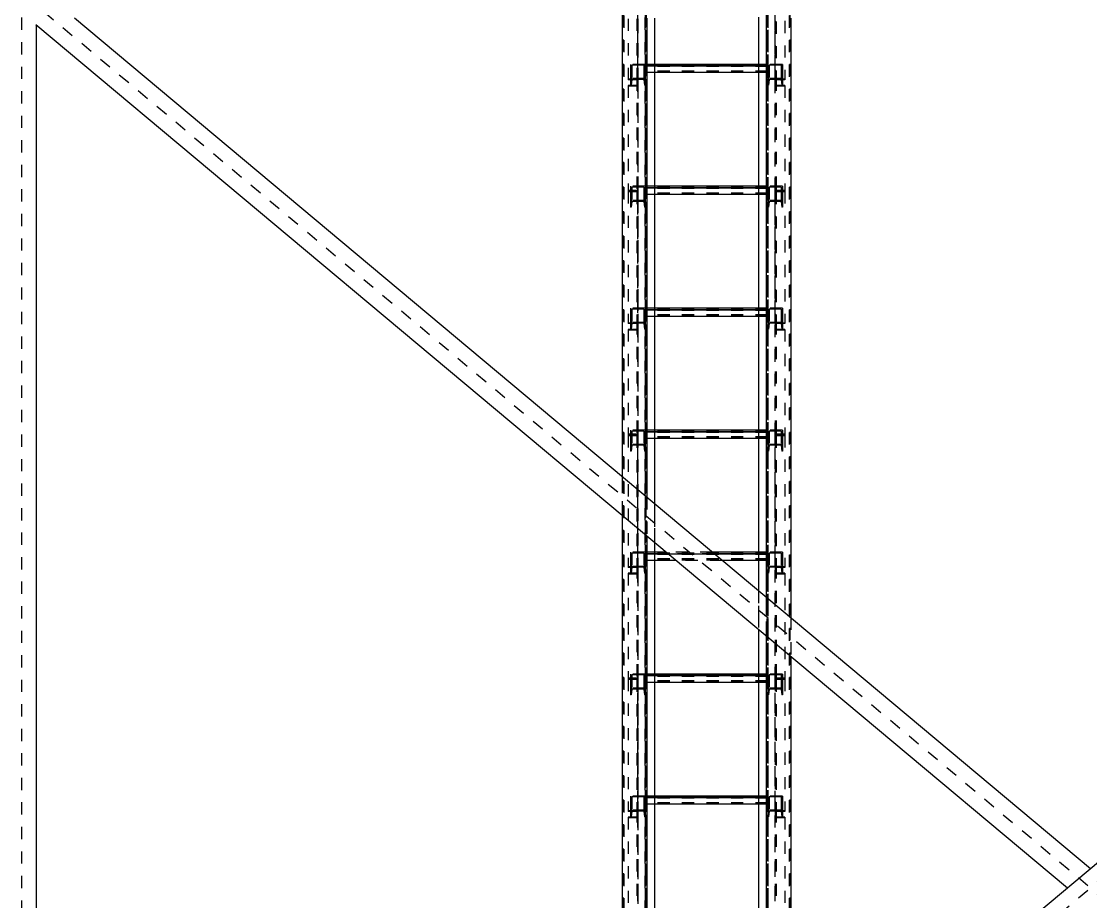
# Model space of a CAD drawing. Header units: millimetres. Extents: x 149919 to 150445, y 136651 to 136866.
# Drawn here: x 150242.78 to 150251.5, y 136717.47 to 136724.64 of the extents above; entities that cross this region are included whole.
import ezdxf

# ---------------------------------------------------------------- set-up
doc = ezdxf.new("R2010")
doc.units = ezdxf.units.MM
doc.header["$LTSCALE"] = 0.25
for name, pattern in [('CENTER', [50.8, 31.75, -6.35, 6.35, -6.35]), ('XKITLINE00', [0]), ('XKITLINE02', [4, 2, -2]), ('XKITLINE03', [6, 3, -1, 1, -1])]:
    doc.linetypes.add(name, pattern=pattern)

# ---------------------------------------------------------------- blocks, each defined once
blk = doc.blocks.new('çatıı')
at = {"color": 116, "linetype": 'XKITLINE02', "true_color": 0x136734}
for p, q in [((10586.3, 7532.54), (10586.3, 5921.85)), ((10587.15, 7532.54), (10587.15, 5888.14)), ((10605, 7540.27), (10605, 5898.21)), ((10605.45, 7532.54), (10605.45, 5888.14)), ((10605.85, 7540.13), (10605.85, 5898.35)), ((10703.7, 7532.54), (10703.69, 5960.34)), ((10704.15, 7540.13), (10704.15, 5898.35)), ((10704.55, 7532.54), (10704.54, 5888.14)), ((10705, 7540.27), (10705, 5898.21)), ((10722.85, 7532.54), (10722.84, 5888.14)), ((10587.68, 7532), (10587.68, 5887.3)), ((10604.92, 7532), (10604.92, 5887.3)), ((10705.08, 7532), (10705.07, 5887.3)), ((10722.31, 7532), (10722.31, 5887.3)), ((10612.5, 7484.98), (10612.5, 5900.19)), ((10710.99, 7487.66), (10710.99, 7374.92)), ((10711.79, 7487.14), (10711.79, 7374.92)), ((10718.99, 7487.66), (10718.99, 7379.61)), ((10591.01, 7469.39), (10591.01, 7379.61)), ((10598.21, 7469.39), (10598.21, 7374.92)), ((10599.01, 7469.39), (10599.01, 7374.92)), ((10697.5, 7470.57), (10697.5, 5900.19)), ((10593.02, 7392.17), (10593.02, 7386.7)), ((10605.02, 7392.17), (10593.02, 7392.17)), ((10593.02, 7392.17), (10593.02, 7380.13)), ((10593.7, 7386.7), (10593.02, 7386.7)), ((10593.02, 7386.7), (10593.02, 7375.14)), ((10594.08, 7391.47), (10593.7, 7386.7)), ((10593.7, 7386.7), (10593.7, 7375.14)), ((10603.95, 7391.47), (10594.08, 7391.47)), ((10594.08, 7391.47), (10594.08, 7379.92)), ((10603.95, 7391.47), (10604.34, 7386.7)), ((10603.95, 7391.47), (10603.95, 7379.92)), ((10605.02, 7386.7), (10604.34, 7386.7)), ((10604.34, 7386.7), (10604.34, 7375.14)), ((10605.02, 7392.17), (10605.02, 7386.7)), ((10605.02, 7392.17), (10605.02, 7380.61)), ((10605.02, 7392.17), (10605.02, 7385.46)), ((10612.5, 7392.17), (10605.02, 7392.17)), ((10705, 7391.36), (10605.02, 7391.36)), ((10612.5, 7390.93), (10605.02, 7390.93)), ((10705, 7390.35), (10605.02, 7390.35)), ((10605.02, 7386.7), (10605.02, 7375.14)), ((10705, 7386.7), (10605.02, 7386.7)), ((10705, 7386.63), (10605.02, 7386.63)), ((10705, 7385.53), (10605.02, 7385.53)), ((10612.5, 7385.46), (10605.02, 7385.46)), ((10705, 7392.17), (10697.5, 7392.17)), ((10705, 7390.93), (10697.5, 7390.93)), ((10705, 7385.46), (10697.5, 7385.46)), ((10705, 7392.17), (10705, 7385.46)), ((10705, 7392.17), (10705, 7380.61)), ((10705, 7392.17), (10705, 7386.7)), ((10717, 7392.17), (10705, 7392.17)), ((10705, 7386.7), (10705, 7375.14)), ((10705.68, 7386.7), (10705, 7386.7)), ((10706.06, 7391.47), (10705.68, 7386.7)), ((10705.68, 7386.7), (10705.68, 7375.14)), ((10706.06, 7391.47), (10706.06, 7379.91)), ((10715.93, 7391.47), (10706.06, 7391.47)), ((10715.93, 7391.47), (10715.93, 7379.91)), ((10715.93, 7391.47), (10716.32, 7386.7)), ((10716.32, 7386.7), (10716.32, 7375.14)), ((10717, 7386.7), (10716.32, 7386.7)), ((10717, 7392.17), (10717, 7380.61)), ((10717, 7392.17), (10717, 7386.7)), ((10717, 7386.7), (10717, 7375.14)), ((10599.01, 7380.13), (10591.01, 7380.13)), ((10598.21, 7379.61), (10591.01, 7379.61)), ((10605.02, 7380.61), (10593.02, 7380.61)), ((10593.02, 7380.13), (10593.02, 7375.14)), ((10594.08, 7379.92), (10593.7, 7375.14)), ((10603.95, 7379.92), (10594.08, 7379.92)), ((10599.01, 7380.71), (10598.21, 7380.71)), ((10598.21, 7380.71), (10598.21, 7374.98)), ((10598.21, 7380.71), (10598.21, 7289.37)), ((10599.01, 7380.71), (10599.01, 7374.35)), ((10599.01, 7380.71), (10599.01, 7288.73)), ((10603.95, 7379.92), (10604.34, 7375.14)), ((10605.02, 7380.61), (10605.02, 7375.14)), ((10705, 7380.61), (10705, 7375.14)), ((10717, 7380.61), (10705, 7380.61)), ((10706.06, 7379.91), (10705.68, 7375.14)), ((10715.93, 7379.91), (10706.06, 7379.91)), ((10710.99, 7380.71), (10710.99, 7288.73)), ((10711.79, 7380.71), (10710.99, 7380.71)), ((10710.99, 7380.13), (10710.99, 7374.92)), ((10718.99, 7380.13), (10710.99, 7380.13)), ((10711.79, 7380.71), (10711.79, 7289.37)), ((10711.79, 7379.61), (10711.79, 7374.92)), ((10718.99, 7379.61), (10711.79, 7379.61)), ((10715.93, 7379.91), (10716.32, 7375.14)), ((10717, 7380.61), (10717, 7375.14)), ((10718.99, 7380.13), (10718.99, 7379.61)), ((10598.21, 7374.98), (10591.01, 7374.98)), ((10591.01, 7374.98), (10591.01, 7374.35)), ((10591.01, 7374.98), (10591.01, 7288.73)), ((10599.01, 7374.35), (10591.01, 7374.35)), ((10593.7, 7375.14), (10593.02, 7375.14)), ((10599.01, 7374.92), (10598.21, 7374.92)), ((10605.02, 7375.14), (10604.34, 7375.14)), ((10705.68, 7375.14), (10705, 7375.14)), ((10711.79, 7374.92), (10710.99, 7374.92)), ((10718.99, 7374.35), (10710.99, 7374.35)), ((10718.99, 7374.98), (10711.79, 7374.98)), ((10717, 7375.14), (10716.32, 7375.14)), ((10718.99, 7374.98), (10718.99, 7288.73)), ((10598.21, 7289.37), (10591.01, 7289.37)), ((10591.01, 7288.73), (10591.01, 7288.21)), ((10599.01, 7288.73), (10591.01, 7288.73)), ((10591.01, 7288.73), (10591.01, 7180.68)), ((10599.01, 7288.73), (10591.01, 7288.73)), ((10593.02, 7292.7), (10593.02, 7287.23)), ((10605.02, 7292.7), (10593.02, 7292.7)), ((10593.02, 7292.7), (10593.02, 7281.15)), ((10594.08, 7292.01), (10593.7, 7287.23)), ((10603.95, 7292.01), (10594.08, 7292.01)), ((10594.08, 7292.01), (10594.08, 7280.45)), ((10599.01, 7295.09), (10598.21, 7295.09)), ((10599.01, 7288.73), (10599.01, 7175.99)), ((10603.95, 7292.01), (10604.34, 7287.23)), ((10603.95, 7292.01), (10603.95, 7280.45)), ((10605.02, 7292.7), (10605.02, 7287.23)), ((10605.02, 7292.7), (10605.02, 7281.15)), ((10605.02, 7292.7), (10605.02, 7286)), ((10612.5, 7292.7), (10605.02, 7292.7)), ((10705, 7291.9), (10605.02, 7291.9)), ((10612.5, 7291.47), (10605.02, 7291.47)), ((10705, 7290.88), (10605.02, 7290.88)), ((10705, 7292.7), (10697.5, 7292.7)), ((10705, 7291.47), (10697.5, 7291.47)), ((10705, 7292.7), (10705, 7286)), ((10705, 7292.7), (10705, 7281.15)), ((10705, 7292.7), (10705, 7287.23)), ((10717, 7292.7), (10705, 7292.7)), ((10706.06, 7292.01), (10705.68, 7287.23)), ((10706.06, 7292.01), (10706.06, 7280.45)), ((10715.93, 7292.01), (10706.06, 7292.01)), ((10710.99, 7295.09), (10710.99, 7288.73)), ((10711.79, 7295.09), (10710.99, 7295.09)), ((10710.99, 7288.73), (10710.99, 7175.99)), ((10718.99, 7288.73), (10710.99, 7288.73)), ((10718.99, 7288.73), (10710.99, 7288.73)), ((10711.79, 7295.09), (10711.79, 7289.37)), ((10718.99, 7289.37), (10711.79, 7289.37)), ((10715.93, 7292.01), (10715.93, 7280.45)), ((10715.93, 7292.01), (10716.32, 7287.23)), ((10717, 7292.7), (10717, 7281.15)), ((10717, 7292.7), (10717, 7287.23)), ((10718.99, 7289.37), (10718.99, 7288.73)), ((10718.99, 7288.73), (10718.99, 7180.68)), ((10598.21, 7288.21), (10591.01, 7288.21)), ((10593.7, 7287.23), (10593.02, 7287.23)), ((10593.02, 7287.23), (10593.02, 7275.67)), ((10593.02, 7281.15), (10593.02, 7275.67)), ((10605.02, 7281.15), (10593.02, 7281.15)), ((10593.7, 7287.23), (10593.7, 7275.67)), ((10594.08, 7280.45), (10593.7, 7275.67)), ((10603.95, 7280.45), (10594.08, 7280.45)), ((10598.21, 7288.21), (10598.21, 7280.45)), ((10598.21, 7288.21), (10598.21, 7175.99)), ((10599.01, 7283.53), (10598.21, 7283.53)), ((10599.01, 7281.15), (10599.01, 7181.2)), ((10603.95, 7280.45), (10604.34, 7275.67)), ((10605.02, 7287.23), (10604.34, 7287.23)), ((10604.34, 7287.23), (10604.34, 7275.67)), ((10605.02, 7287.23), (10605.02, 7275.67)), ((10705, 7287.23), (10605.02, 7287.23)), ((10705, 7287.16), (10605.02, 7287.16)), ((10705, 7286.07), (10605.02, 7286.07)), ((10612.5, 7286), (10605.02, 7286)), ((10605.02, 7281.15), (10605.02, 7275.67)), ((10705, 7286), (10697.5, 7286)), ((10705, 7287.23), (10705, 7275.67)), ((10705.68, 7287.23), (10705, 7287.23)), ((10705, 7281.15), (10705, 7275.67)), ((10717, 7281.15), (10705, 7281.15)), ((10705.68, 7287.23), (10705.68, 7275.67)), ((10706.06, 7280.45), (10705.68, 7275.67)), ((10715.93, 7280.45), (10706.06, 7280.45)), ((10711.79, 7283.52), (10710.99, 7283.52)), ((10711.79, 7288.21), (10711.79, 7175.99)), ((10718.99, 7288.21), (10711.79, 7288.21)), ((10715.93, 7280.45), (10716.32, 7275.67)), ((10716.32, 7287.23), (10716.32, 7275.67)), ((10717, 7287.23), (10716.32, 7287.23)), ((10717, 7287.23), (10717, 7275.67)), ((10717, 7281.15), (10717, 7275.67)), ((10593.7, 7275.67), (10593.02, 7275.67)), ((10605.02, 7275.67), (10604.34, 7275.67)), ((10705.68, 7275.67), (10705, 7275.67)), ((10717, 7275.67), (10716.32, 7275.67)), ((10593.02, 7193.24), (10593.02, 7187.77)), ((10605.02, 7193.24), (10593.02, 7193.24)), ((10593.02, 7193.24), (10593.02, 7181.2)), ((10594.08, 7192.54), (10593.7, 7187.77)), ((10603.95, 7192.54), (10594.08, 7192.54)), ((10594.08, 7192.54), (10594.08, 7180.98)), ((10603.95, 7192.54), (10604.34, 7187.77)), ((10603.95, 7192.54), (10603.95, 7180.98)), ((10605.02, 7193.24), (10605.02, 7187.77)), ((10605.02, 7193.24), (10605.02, 7181.68)), ((10605.02, 7193.24), (10605.02, 7186.53)), ((10612.5, 7193.24), (10605.02, 7193.24)), ((10705, 7192.43), (10605.02, 7192.43)), ((10705, 7193.24), (10697.5, 7193.24)), ((10705, 7193.24), (10705, 7186.53)), ((10705, 7193.24), (10705, 7181.68)), ((10705, 7193.24), (10705, 7187.77)), ((10717, 7193.24), (10705, 7193.24)), ((10706.06, 7192.54), (10705.68, 7187.77)), ((10706.06, 7192.54), (10706.06, 7180.98)), ((10715.93, 7192.54), (10706.06, 7192.54)), ((10715.93, 7192.54), (10715.93, 7180.98)), ((10715.93, 7192.54), (10716.32, 7187.77)), ((10717, 7193.24), (10717, 7181.68)), ((10717, 7193.24), (10717, 7187.77)), ((10593.7, 7187.77), (10593.02, 7187.77)), ((10593.02, 7187.77), (10593.02, 7176.21)), ((10593.7, 7187.77), (10593.7, 7176.21)), ((10605.02, 7187.77), (10604.34, 7187.77)), ((10604.34, 7187.77), (10604.34, 7176.21)), ((10612.5, 7192), (10605.02, 7192)), ((10705, 7191.41), (10605.02, 7191.41)), ((10605.02, 7187.77), (10605.02, 7176.21)), ((10705, 7187.77), (10605.02, 7187.77)), ((10705, 7187.7), (10605.02, 7187.7)), ((10705, 7186.6), (10605.02, 7186.6)), ((10612.5, 7186.53), (10605.02, 7186.53)), ((10705, 7192), (10697.5, 7192)), ((10705, 7186.53), (10697.5, 7186.53)), ((10705, 7187.77), (10705, 7176.21)), ((10705.68, 7187.77), (10705, 7187.77)), ((10705.68, 7187.77), (10705.68, 7176.21)), ((10716.32, 7187.77), (10716.32, 7176.21)), ((10717, 7187.77), (10716.32, 7187.77)), ((10717, 7187.77), (10717, 7176.21)), ((10599.01, 7181.2), (10591.01, 7181.2)), ((10598.21, 7180.68), (10591.01, 7180.68)), ((10598.21, 7176.05), (10591.01, 7176.05)), ((10591.01, 7176.05), (10591.01, 7175.41)), ((10591.01, 7176.05), (10591.01, 7089.8)), ((10599.01, 7175.41), (10591.01, 7175.41)), ((10605.02, 7181.68), (10593.02, 7181.68)), ((10593.02, 7181.2), (10593.02, 7176.21)), ((10593.7, 7176.21), (10593.02, 7176.21)), ((10594.08, 7180.98), (10593.7, 7176.21)), ((10603.95, 7180.98), (10594.08, 7180.98)), ((10599.01, 7181.77), (10598.21, 7181.77)), ((10598.21, 7181.77), (10598.21, 7176.05)), ((10598.21, 7181.77), (10598.21, 7090.43)), ((10599.01, 7175.99), (10598.21, 7175.99)), ((10599.01, 7181.77), (10599.01, 7175.41)), ((10599.01, 7181.77), (10599.01, 7089.8)), ((10603.95, 7180.98), (10604.34, 7176.21)), ((10605.02, 7176.21), (10604.34, 7176.21)), ((10605.02, 7181.68), (10605.02, 7176.21)), ((10705, 7181.68), (10705, 7176.21)), ((10717, 7181.68), (10705, 7181.68)), ((10705.68, 7176.21), (10705, 7176.21)), ((10706.06, 7180.98), (10705.68, 7176.21)), ((10715.93, 7180.98), (10706.06, 7180.98)), ((10710.99, 7181.77), (10710.99, 7089.8)), ((10711.79, 7181.77), (10710.99, 7181.77)), ((10710.99, 7181.2), (10710.99, 7175.99)), ((10718.99, 7181.2), (10710.99, 7181.2)), ((10711.79, 7175.99), (10710.99, 7175.99)), ((10718.99, 7175.41), (10710.99, 7175.41)), ((10711.79, 7181.77), (10711.79, 7090.43)), ((10711.79, 7180.68), (10711.79, 7175.99)), ((10718.99, 7180.68), (10711.79, 7180.68)), ((10718.99, 7176.05), (10711.79, 7176.05)), ((10715.93, 7180.98), (10716.32, 7176.21)), ((10717, 7176.21), (10716.32, 7176.21)), ((10717, 7181.68), (10717, 7176.21)), ((10718.99, 7181.2), (10718.99, 7180.68)), ((10718.99, 7176.05), (10718.99, 7089.8)), ((10598.21, 7090.43), (10591.01, 7090.43)), ((10599.01, 7089.8), (10591.01, 7089.8)), ((10591.01, 7089.8), (10591.01, 7089.28)), ((10599.01, 7089.8), (10591.01, 7089.8)), ((10591.01, 7089.8), (10591.01, 6981.74)), ((10598.21, 7089.28), (10591.01, 7089.28)), ((10593.02, 7093.77), (10593.02, 7088.3)), ((10605.02, 7093.77), (10593.02, 7093.77)), ((10593.02, 7093.77), (10593.02, 7082.21)), ((10593.7, 7088.3), (10593.02, 7088.3)), ((10593.02, 7088.3), (10593.02, 7076.74)), ((10594.08, 7093.08), (10593.7, 7088.3)), ((10593.7, 7088.3), (10593.7, 7076.74)), ((10603.95, 7093.08), (10594.08, 7093.08)), ((10594.08, 7093.08), (10594.08, 7081.52)), ((10599.01, 7096.16), (10598.21, 7096.16)), ((10598.21, 7089.28), (10598.21, 7084.59)), ((10598.21, 7089.28), (10598.21, 6977.06)), ((10599.01, 7089.8), (10599.01, 7084.59)), ((10599.01, 7089.8), (10599.01, 6977.06)), ((10603.95, 7093.08), (10604.34, 7088.3)), ((10603.95, 7093.08), (10603.95, 7081.52)), ((10605.02, 7088.3), (10604.34, 7088.3)), ((10604.34, 7088.3), (10604.34, 7076.74)), ((10605.02, 7093.77), (10605.02, 7088.3)), ((10605.02, 7093.77), (10605.02, 7082.21)), ((10605.02, 7093.77), (10605.02, 7087.06)), ((10612.5, 7093.77), (10605.02, 7093.77)), ((10705, 7092.97), (10605.02, 7092.97)), ((10612.5, 7092.53), (10605.02, 7092.53)), ((10705, 7091.95), (10605.02, 7091.95)), ((10605.02, 7088.3), (10605.02, 7076.74)), ((10705, 7088.3), (10605.02, 7088.3)), ((10705, 7088.23), (10605.02, 7088.23)), ((10705, 7093.77), (10697.5, 7093.77)), ((10705, 7092.53), (10697.5, 7092.53)), ((10705, 7093.77), (10705, 7087.06)), ((10705, 7093.77), (10705, 7082.21)), ((10705, 7093.77), (10705, 7088.3)), ((10717, 7093.77), (10705, 7093.77)), ((10705, 7088.3), (10705, 7076.74)), ((10705.68, 7088.3), (10705, 7088.3)), ((10706.06, 7093.08), (10705.68, 7088.3)), ((10705.68, 7088.3), (10705.68, 7076.74)), ((10706.06, 7093.08), (10706.06, 7081.52)), ((10715.93, 7093.08), (10706.06, 7093.08)), ((10710.99, 7096.16), (10710.99, 7089.8)), ((10711.79, 7096.16), (10710.99, 7096.16)), ((10718.99, 7089.8), (10710.99, 7089.8)), ((10710.99, 7089.8), (10710.99, 6977.06)), ((10718.99, 7089.8), (10710.99, 7089.8)), ((10711.79, 7096.16), (10711.79, 7090.43)), ((10718.99, 7090.43), (10711.79, 7090.43)), ((10711.79, 7089.28), (10711.79, 6977.06)), ((10718.99, 7089.28), (10711.79, 7089.28)), ((10715.93, 7093.08), (10715.93, 7081.52)), ((10715.93, 7093.08), (10716.32, 7088.3)), ((10716.32, 7088.3), (10716.32, 7076.74)), ((10717, 7088.3), (10716.32, 7088.3)), ((10717, 7093.77), (10717, 7082.21)), ((10717, 7093.77), (10717, 7088.3)), ((10717, 7088.3), (10717, 7076.74)), ((10718.99, 7090.43), (10718.99, 7089.8)), ((10718.99, 7089.8), (10718.99, 6981.74)), ((10593.02, 7082.21), (10593.02, 7076.74)), ((10605.02, 7082.21), (10593.02, 7082.21)), ((10594.08, 7081.52), (10593.7, 7076.74)), ((10603.95, 7081.52), (10594.08, 7081.52)), ((10599.01, 7084.59), (10598.21, 7084.59)), ((10603.95, 7081.52), (10604.34, 7076.74)), ((10705, 7087.13), (10605.02, 7087.13)), ((10612.5, 7087.06), (10605.02, 7087.06)), ((10605.02, 7082.21), (10605.02, 7076.74)), ((10705, 7087.06), (10697.5, 7087.06)), ((10705, 7082.21), (10705, 7076.74)), ((10717, 7082.21), (10705, 7082.21)), ((10706.06, 7081.52), (10705.68, 7076.74)), ((10715.93, 7081.52), (10706.06, 7081.52)), ((10711.79, 7084.59), (10710.99, 7084.59)), ((10715.93, 7081.52), (10716.32, 7076.74)), ((10717, 7082.21), (10717, 7076.74)), ((10593.7, 7076.74), (10593.02, 7076.74)), ((10605.02, 7076.74), (10604.34, 7076.74)), ((10705.68, 7076.74), (10705, 7076.74)), ((10717, 7076.74), (10716.32, 7076.74)), ((10586.3, 7055.93), (10586.3, 7024.16)), ((10606.3, 7039.19), (10606.3, 7007.41)), ((10612.5, 7034), (10612.5, 7002.22)), ((10593.02, 6994.31), (10593.02, 6988.84)), ((10605.02, 6994.31), (10593.02, 6994.31)), ((10593.02, 6994.31), (10593.02, 6982.26)), ((10594.08, 6993.61), (10593.7, 6988.84)), ((10603.95, 6993.61), (10594.08, 6993.61)), ((10594.08, 6993.61), (10594.08, 6982.05)), ((10603.95, 6993.61), (10604.34, 6988.84)), ((10603.95, 6993.61), (10603.95, 6982.05)), ((10605.02, 6994.31), (10605.02, 6988.84)), ((10605.02, 6994.31), (10605.02, 6982.75)), ((10605.02, 6994.31), (10605.02, 6987.6)), ((10612.5, 6994.31), (10605.02, 6994.31)), ((10705, 6993.5), (10605.02, 6993.5)), ((10612.5, 6993.07), (10605.02, 6993.07)), ((10705, 6992.48), (10605.02, 6992.48)), ((10659.9, 6994.31), (10621.95, 6994.31)), ((10661.38, 6993.07), (10623.43, 6993.07)), ((10705, 6994.31), (10697.5, 6994.31)), ((10705, 6993.07), (10697.5, 6993.07)), ((10705, 6994.31), (10705, 6982.75)), ((10705, 6994.31), (10705, 6988.84)), ((10717, 6994.31), (10705, 6994.31)), ((10705, 6994.31), (10705, 6987.6)), ((10706.06, 6993.61), (10705.68, 6988.84)), ((10706.06, 6993.61), (10706.06, 6982.05)), ((10715.93, 6993.61), (10706.06, 6993.61)), ((10715.93, 6993.61), (10715.93, 6982.05)), ((10715.93, 6993.61), (10716.32, 6988.84)), ((10717, 6994.31), (10717, 6982.75)), ((10717, 6994.31), (10717, 6988.84)), ((10593.7, 6988.84), (10593.02, 6988.84)), ((10593.02, 6988.84), (10593.02, 6977.28)), ((10593.7, 6988.84), (10593.7, 6977.28)), ((10605.02, 6988.84), (10604.34, 6988.84)), ((10604.34, 6988.84), (10604.34, 6977.28)), ((10605.02, 6988.84), (10605.02, 6977.28)), ((10705, 6988.84), (10605.02, 6988.84)), ((10705, 6988.77), (10605.02, 6988.77)), ((10705, 6987.67), (10605.02, 6987.67)), ((10612.5, 6987.6), (10605.02, 6987.6)), ((10667.91, 6987.6), (10629.96, 6987.6)), ((10705, 6987.6), (10697.5, 6987.6)), ((10705, 6988.84), (10705, 6977.28)), ((10705.68, 6988.84), (10705, 6988.84)), ((10705.68, 6988.84), (10705.68, 6977.28)), ((10716.32, 6988.84), (10716.32, 6977.28)), ((10717, 6988.84), (10716.32, 6988.84)), ((10717, 6988.84), (10717, 6977.28)), ((10599.01, 6982.26), (10591.01, 6982.26)), ((10598.21, 6981.74), (10591.01, 6981.74)), ((10598.21, 6977.12), (10591.01, 6977.12)), ((10591.01, 6977.12), (10591.01, 6976.48)), ((10591.01, 6977.12), (10591.01, 6890.87)), ((10599.01, 6976.48), (10591.01, 6976.48)), ((10605.02, 6982.75), (10593.02, 6982.75)), ((10593.02, 6982.26), (10593.02, 6977.28)), ((10593.7, 6977.28), (10593.02, 6977.28)), ((10594.08, 6982.05), (10593.7, 6977.28)), ((10603.95, 6982.05), (10594.08, 6982.05)), ((10599.01, 6982.84), (10598.21, 6982.84)), ((10598.21, 6982.84), (10598.21, 6977.12)), ((10598.21, 6982.84), (10598.21, 6891.5)), ((10599.01, 6977.06), (10598.21, 6977.06)), ((10599.01, 6982.84), (10599.01, 6976.48)), ((10599.01, 6982.84), (10599.01, 6890.87)), ((10603.95, 6982.05), (10604.34, 6977.28)), ((10605.02, 6977.28), (10604.34, 6977.28)), ((10605.02, 6982.75), (10605.02, 6977.28)), ((10705, 6982.75), (10705, 6977.28)), ((10717, 6982.75), (10705, 6982.75)), ((10705.68, 6977.28), (10705, 6977.28)), ((10706.06, 6982.05), (10705.68, 6977.28)), ((10715.93, 6982.05), (10706.06, 6982.05)), ((10710.99, 6982.84), (10710.99, 6890.87)), ((10711.79, 6982.84), (10710.99, 6982.84)), ((10710.99, 6982.26), (10710.99, 6977.06)), ((10718.99, 6982.26), (10710.99, 6982.26)), ((10711.79, 6977.06), (10710.99, 6977.06)), ((10718.99, 6976.48), (10710.99, 6976.48)), ((10711.79, 6982.84), (10711.79, 6891.5)), ((10711.79, 6981.74), (10711.79, 6977.06)), ((10718.99, 6981.74), (10711.79, 6981.74)), ((10718.99, 6977.12), (10711.79, 6977.12)), ((10715.93, 6982.05), (10716.32, 6977.28)), ((10717, 6977.28), (10716.32, 6977.28)), ((10717, 6982.75), (10717, 6977.28)), ((10718.99, 6982.26), (10718.99, 6981.74)), ((10718.99, 6977.12), (10718.99, 6890.87)), ((10697.5, 6962.83), (10697.5, 6931.05)), ((10703.69, 6957.64), (10703.69, 6925.86)), ((10723.69, 6940.89), (10723.69, 6909.11)), ((10599.01, 6897.23), (10598.21, 6897.23)), ((10710.99, 6897.23), (10710.99, 6890.87)), ((10711.79, 6897.23), (10710.99, 6897.23)), ((10711.79, 6897.23), (10711.79, 6891.5)), ((10598.21, 6891.5), (10591.01, 6891.5)), ((10599.01, 6890.87), (10591.01, 6890.87)), ((10591.01, 6890.87), (10591.01, 6890.35)), ((10599.01, 6890.87), (10591.01, 6890.87)), ((10591.01, 6890.87), (10591.01, 6782.81)), ((10598.21, 6890.35), (10591.01, 6890.35)), ((10593.02, 6894.84), (10593.02, 6889.37)), ((10605.02, 6894.84), (10593.02, 6894.84)), ((10593.02, 6894.84), (10593.02, 6883.28)), ((10593.7, 6889.37), (10593.02, 6889.37)), ((10593.02, 6889.37), (10593.02, 6877.81)), ((10594.08, 6894.14), (10593.7, 6889.37)), ((10593.7, 6889.37), (10593.7, 6877.81)), ((10603.95, 6894.14), (10594.08, 6894.14)), ((10594.08, 6894.14), (10594.08, 6882.58)), ((10598.21, 6890.35), (10598.21, 6882.58)), ((10598.21, 6890.35), (10598.21, 6778.13)), ((10599.01, 6890.87), (10599.01, 6778.13)), ((10603.95, 6894.14), (10604.34, 6889.37)), ((10603.95, 6894.14), (10603.95, 6882.58)), ((10605.02, 6889.37), (10604.34, 6889.37)), ((10604.34, 6889.37), (10604.34, 6877.81)), ((10605.02, 6894.84), (10605.02, 6889.37)), ((10605.02, 6894.84), (10605.02, 6883.28)), ((10605.02, 6894.84), (10605.02, 6888.13)), ((10612.5, 6894.84), (10605.02, 6894.84)), ((10705, 6894.03), (10605.02, 6894.03)), ((10612.5, 6893.6), (10605.02, 6893.6)), ((10705, 6893.02), (10605.02, 6893.02)), ((10605.02, 6889.37), (10605.02, 6877.81)), ((10705, 6889.37), (10605.02, 6889.37)), ((10705, 6889.3), (10605.02, 6889.3)), ((10705, 6888.2), (10605.02, 6888.2)), ((10612.5, 6888.13), (10605.02, 6888.13)), ((10705, 6894.84), (10697.5, 6894.84)), ((10705, 6893.6), (10697.5, 6893.6)), ((10705, 6888.13), (10697.5, 6888.13)), ((10705, 6894.84), (10705, 6888.13)), ((10705, 6894.84), (10705, 6883.28)), ((10705, 6894.84), (10705, 6889.37)), ((10717, 6894.84), (10705, 6894.84)), ((10705, 6889.37), (10705, 6877.81)), ((10705.68, 6889.37), (10705, 6889.37)), ((10706.06, 6894.14), (10705.68, 6889.37)), ((10705.68, 6889.37), (10705.68, 6877.81)), ((10706.06, 6894.14), (10706.06, 6882.58)), ((10715.93, 6894.14), (10706.06, 6894.14)), ((10718.99, 6890.87), (10710.99, 6890.87)), ((10710.99, 6890.87), (10710.99, 6778.13)), ((10718.99, 6890.87), (10710.99, 6890.87)), ((10718.99, 6891.5), (10711.79, 6891.5)), ((10711.79, 6890.35), (10711.79, 6778.13)), ((10718.99, 6890.35), (10711.79, 6890.35)), ((10715.93, 6894.14), (10715.93, 6882.58)), ((10715.93, 6894.14), (10716.32, 6889.37)), ((10716.32, 6889.37), (10716.32, 6877.81)), ((10717, 6889.37), (10716.32, 6889.37)), ((10717, 6894.84), (10717, 6883.28)), ((10717, 6894.84), (10717, 6889.37)), ((10717, 6889.37), (10717, 6877.81)), ((10718.99, 6891.5), (10718.99, 6890.87)), ((10718.99, 6890.87), (10718.99, 6782.81)), ((10593.02, 6883.28), (10593.02, 6877.81)), ((10605.02, 6883.28), (10593.02, 6883.28)), ((10594.08, 6882.58), (10593.7, 6877.81)), ((10603.95, 6882.58), (10594.08, 6882.58)), ((10599.01, 6885.66), (10598.21, 6885.66)), ((10599.01, 6883.28), (10599.01, 6783.33)), ((10603.95, 6882.58), (10604.34, 6877.81)), ((10605.02, 6883.28), (10605.02, 6877.81)), ((10705, 6883.28), (10705, 6877.81)), ((10717, 6883.28), (10705, 6883.28)), ((10706.06, 6882.58), (10705.68, 6877.81)), ((10715.93, 6882.58), (10706.06, 6882.58)), ((10711.79, 6885.66), (10710.99, 6885.66)), ((10715.93, 6882.58), (10716.32, 6877.81)), ((10717, 6883.28), (10717, 6877.81)), ((10593.7, 6877.81), (10593.02, 6877.81)), ((10605.02, 6877.81), (10604.34, 6877.81)), ((10705.68, 6877.81), (10705, 6877.81)), ((10717, 6877.81), (10716.32, 6877.81)), ((10593.02, 6795.37), (10593.02, 6789.9)), ((10605.02, 6795.37), (10593.02, 6795.37)), ((10593.02, 6795.37), (10593.02, 6783.33)), ((10594.08, 6794.68), (10593.7, 6789.9)), ((10603.95, 6794.68), (10594.08, 6794.68)), ((10594.08, 6794.68), (10594.08, 6783.12)), ((10603.95, 6794.68), (10604.34, 6789.9)), ((10603.95, 6794.68), (10603.95, 6783.12)), ((10605.02, 6795.37), (10605.02, 6789.9)), ((10605.02, 6795.37), (10605.02, 6783.81)), ((10605.02, 6795.37), (10605.02, 6788.66)), ((10612.5, 6795.37), (10605.02, 6795.37)), ((10705, 6794.57), (10605.02, 6794.57)), ((10612.5, 6794.14), (10605.02, 6794.14)), ((10705, 6793.55), (10605.02, 6793.55)), ((10705, 6795.37), (10697.5, 6795.37)), ((10705, 6794.14), (10697.5, 6794.14)), ((10705, 6795.37), (10705, 6788.66)), ((10705, 6795.37), (10705, 6783.81)), ((10705, 6795.37), (10705, 6789.9)), ((10717, 6795.37), (10705, 6795.37)), ((10706.06, 6794.68), (10705.68, 6789.9)), ((10706.06, 6794.68), (10706.06, 6783.12)), ((10715.93, 6794.68), (10706.06, 6794.68)), ((10715.93, 6794.68), (10715.93, 6783.12)), ((10715.93, 6794.68), (10716.32, 6789.9)), ((10717, 6795.37), (10717, 6783.81)), ((10717, 6795.37), (10717, 6789.9)), ((10599.01, 6783.33), (10591.01, 6783.33)), ((10598.21, 6782.81), (10591.01, 6782.81)), ((10593.7, 6789.9), (10593.02, 6789.9)), ((10593.02, 6789.9), (10593.02, 6778.34)), ((10605.02, 6783.81), (10593.02, 6783.81)), ((10593.02, 6783.33), (10593.02, 6778.34)), ((10593.7, 6789.9), (10593.7, 6778.34)), ((10594.08, 6783.12), (10593.7, 6778.34)), ((10603.95, 6783.12), (10594.08, 6783.12)), ((10599.01, 6783.91), (10598.21, 6783.91)), ((10598.21, 6783.91), (10598.21, 6778.19)), ((10598.21, 6783.91), (10598.21, 6692.57)), ((10599.01, 6783.91), (10599.01, 6777.55)), ((10599.01, 6783.91), (10599.01, 6691.93)), ((10603.95, 6783.12), (10604.34, 6778.34)), ((10605.02, 6789.9), (10604.34, 6789.9)), ((10604.34, 6789.9), (10604.34, 6778.34)), ((10605.02, 6789.9), (10605.02, 6778.34)), ((10705, 6789.9), (10605.02, 6789.9)), ((10705, 6789.83), (10605.02, 6789.83)), ((10705, 6788.73), (10605.02, 6788.73)), ((10612.5, 6788.66), (10605.02, 6788.66)), ((10605.02, 6783.81), (10605.02, 6778.34)), ((10705, 6788.66), (10697.5, 6788.66)), ((10705, 6789.9), (10705, 6778.34)), ((10705.68, 6789.9), (10705, 6789.9)), ((10705, 6783.81), (10705, 6778.34)), ((10717, 6783.81), (10705, 6783.81)), ((10705.68, 6789.9), (10705.68, 6778.34)), ((10706.06, 6783.12), (10705.68, 6778.34)), ((10715.93, 6783.12), (10706.06, 6783.12)), ((10710.99, 6783.91), (10710.99, 6691.93)), ((10711.79, 6783.91), (10710.99, 6783.91)), ((10710.99, 6783.33), (10710.99, 6778.13)), ((10718.99, 6783.33), (10710.99, 6783.33)), ((10711.79, 6783.91), (10711.79, 6692.57)), ((10711.79, 6782.81), (10711.79, 6778.13)), ((10718.99, 6782.81), (10711.79, 6782.81)), ((10715.93, 6783.12), (10716.32, 6778.34)), ((10716.32, 6789.9), (10716.32, 6778.34)), ((10717, 6789.9), (10716.32, 6789.9)), ((10717, 6789.9), (10717, 6778.34)), ((10717, 6783.81), (10717, 6778.34)), ((10718.99, 6783.33), (10718.99, 6782.81)), ((10598.21, 6778.19), (10591.01, 6778.19)), ((10591.01, 6778.19), (10591.01, 6777.55)), ((10591.01, 6778.19), (10591.01, 6691.93)), ((10599.01, 6777.55), (10591.01, 6777.55)), ((10593.7, 6778.34), (10593.02, 6778.34)), ((10599.01, 6778.13), (10598.21, 6778.13)), ((10605.02, 6778.34), (10604.34, 6778.34)), ((10705.68, 6778.34), (10705, 6778.34)), ((10711.79, 6778.13), (10710.99, 6778.13)), ((10718.99, 6777.55), (10710.99, 6777.55)), ((10718.99, 6778.19), (10711.79, 6778.19)), ((10717, 6778.34), (10716.32, 6778.34)), ((10718.99, 6778.19), (10718.99, 6691.93))]:
    blk.add_line(p, q, dxfattribs=at)
at = {"color": 1, "linetype": 'XKITLINE03'}
for p, q in [((10599, 5869.63), (10599, 7535.89)), ((10605, 5900.27), (10605, 7540.27)), ((10705, 7540.27), (10705, 5900.27)), ((10710.99, 5869.63), (10711, 7535.89)), ((10599.01, 7487.66), (10599.01, 7380.13)), ((10710.99, 7380.13), (10710.99, 7487.66)), ((10605.02, 7392.17), (10605.02, 7380.61)), ((10605.02, 7390.93), (10705, 7390.93)), ((10705, 7380.61), (10705, 7392.17)), ((10599.01, 7374.35), (10599.01, 7288.73)), ((10710.99, 7288.73), (10710.99, 7374.35)), ((10599.01, 7288.73), (10599.01, 7181.2)), ((10605.02, 7292.7), (10605.02, 7281.15)), ((10605.02, 7291.47), (10705, 7291.47)), ((10705, 7281.15), (10705, 7292.7)), ((10710.99, 7181.2), (10710.99, 7288.73)), ((10605.02, 7193.24), (10605.02, 7181.68)), ((10705, 7181.68), (10705, 7193.24)), ((10605.02, 7192), (10705, 7192)), ((10599.01, 7175.41), (10599.01, 7089.8)), ((10710.99, 7089.8), (10710.99, 7175.41)), ((10599.01, 7089.8), (10599.01, 6982.26)), ((10605.02, 7093.77), (10605.02, 7082.21)), ((10605.02, 7092.53), (10705, 7092.53)), ((10705, 7082.21), (10705, 7093.77)), ((10710.99, 6982.26), (10710.99, 7089.8)), ((10605.02, 6994.31), (10605.02, 6982.75)), ((10605.02, 6993.07), (10705, 6993.07)), ((10705, 6982.75), (10705, 6994.31)), ((10599.01, 6976.48), (10599.01, 6890.87)), ((10710.99, 6890.87), (10710.99, 6976.48)), ((10599.01, 6890.87), (10599.01, 6783.33)), ((10605.02, 6894.84), (10605.02, 6883.28)), ((10605.02, 6893.6), (10705, 6893.6)), ((10705, 6883.28), (10705, 6894.84)), ((10710.99, 6783.33), (10710.99, 6890.87)), ((10605.02, 6795.37), (10605.02, 6783.81)), ((10605.02, 6794.14), (10705, 6794.14)), ((10705, 6783.81), (10705, 6795.37)), ((10599.01, 6777.55), (10599.01, 6691.93)), ((10710.99, 6691.93), (10710.99, 6777.55))]:
    blk.add_line(p, q, dxfattribs=at)
at = {"color": 8, "linetype": 'CENTER'}
for p, q in [((11840, 5990.27), (10096.38, 7450.27)), ((11840, 7450.27), (10096.38, 5990.27)), ((10096.38, 7450.27), (10096.38, 5990.27))]:
    blk.add_line(p, q, dxfattribs=at)
at = {"color": 8, "linetype": 'XKITLINE00'}
for p, q in [((10968.19, 6736.16), (10139.6, 7429.97)), ((10949.21, 6720.27), (10108.22, 7424.47)), ((10108.56, 7424.19), (10108.56, 6016.36)), ((11763.8, 7402.36), (10108.23, 6016.08))]:
    blk.add_line(p, q, dxfattribs=at)
at = {"color": 7, "linetype": 'XKITLINE00'}
for p, q in [((10586.3, 7429.97), (10586.3, 7055.93)), ((10606.3, 7429.97), (10606.3, 7039.19)), ((10612.5, 7429.97), (10612.5, 7034)), ((10697.5, 7429.97), (10697.5, 6962.83)), ((10703.69, 7429.97), (10703.69, 6957.64)), ((10723.69, 7429.97), (10723.69, 6940.89)), ((10697.5, 7392.17), (10612.5, 7392.17)), ((10697.5, 7390.93), (10612.5, 7390.93)), ((10697.5, 7385.46), (10612.5, 7385.46)), ((10697.5, 7292.7), (10612.5, 7292.7)), ((10697.5, 7291.47), (10612.5, 7291.47)), ((10697.5, 7286), (10612.5, 7286)), ((10697.5, 7193.24), (10612.5, 7193.24)), ((10697.5, 7192), (10612.5, 7192)), ((10697.5, 7186.53), (10612.5, 7186.53)), ((10697.5, 7093.77), (10612.5, 7093.77)), ((10697.5, 7092.53), (10612.5, 7092.53)), ((10697.5, 7087.06), (10612.5, 7087.06)), ((10586.3, 7024.16), (10586.3, 6416.39)), ((10606.3, 7007.41), (10606.3, 6433.14)), ((10612.5, 7002.22), (10612.5, 6438.33)), ((10621.95, 6994.31), (10612.5, 6994.31)), ((10623.43, 6993.07), (10612.5, 6993.07)), ((10697.5, 6994.31), (10659.9, 6994.31)), ((10697.5, 6993.07), (10661.38, 6993.07)), ((10629.96, 6987.6), (10612.5, 6987.6)), ((10697.5, 6987.6), (10667.91, 6987.6)), ((10697.5, 6931.05), (10697.5, 6509.5)), ((10703.69, 6925.86), (10703.69, 6514.69)), ((10723.69, 6909.11), (10723.69, 6531.44)), ((10697.5, 6894.84), (10612.5, 6894.84)), ((10697.5, 6893.6), (10612.5, 6893.6)), ((10697.5, 6888.13), (10612.5, 6888.13)), ((10697.5, 6795.37), (10612.5, 6795.37)), ((10697.5, 6794.14), (10612.5, 6794.14)), ((10697.5, 6788.66), (10612.5, 6788.66))]:
    blk.add_line(p, q, dxfattribs=at)
at = {"color": 1, "linetype": 'XKITLINE00'}
for centre in [(10605.02, 7392.17), (10605.02, 7390.93), (10705, 7392.17), (10705, 7390.93), (10599.01, 7380.13), (10605.02, 7380.61), (10705, 7380.61), (10710.99, 7380.13), (10599.01, 7374.35), (10710.99, 7374.35), (10599.01, 7288.73), (10599.01, 7288.73), (10605.02, 7292.7), (10605.02, 7291.47), (10705, 7292.7), (10705, 7291.47), (10710.99, 7288.73), (10710.99, 7288.73), (10605.02, 7281.15), (10705, 7281.15), (10605.02, 7193.24), (10705, 7193.24), (10605.02, 7192), (10705, 7192), (10599.01, 7181.2), (10599.01, 7175.41), (10605.02, 7181.68), (10705, 7181.68), (10710.99, 7181.2), (10710.99, 7175.41), (10599.01, 7089.8), (10599.01, 7089.8), (10605.02, 7093.77), (10605.02, 7092.53), (10705, 7093.77), (10705, 7092.53), (10710.99, 7089.8), (10710.99, 7089.8), (10605.02, 7082.21), (10705, 7082.21), (10605.02, 6994.31), (10605.02, 6993.07), (10705, 6994.31), (10705, 6993.07), (10599.01, 6982.26), (10599.01, 6976.48), (10605.02, 6982.75), (10705, 6982.75), (10710.99, 6982.26), (10710.99, 6976.48), (10599.01, 6890.87), (10599.01, 6890.87), (10605.02, 6894.84), (10605.02, 6893.6), (10705, 6894.84), (10705, 6893.6), (10710.99, 6890.87), (10710.99, 6890.87), (10605.02, 6883.28), (10705, 6883.28), (10605.02, 6795.37), (10605.02, 6794.14), (10705, 6795.37), (10705, 6794.14), (10599.01, 6783.33), (10605.02, 6783.81), (10705, 6783.81), (10710.99, 6783.33), (10599.01, 6777.55), (10710.99, 6777.55)]:
    blk.add_circle(centre, 0.05, dxfattribs=at)

msp = doc.modelspace()

# ---------------------------------------------------------------- block references
at = {"xscale": 0.009999943142843078, "yscale": 0.009999943142843078, "zscale": 0.009999943142843078}
msp.add_blockref('çatıı', (150141.8141, 136650.3731), dxfattribs=at)

doc.saveas('drawing.dxf')
